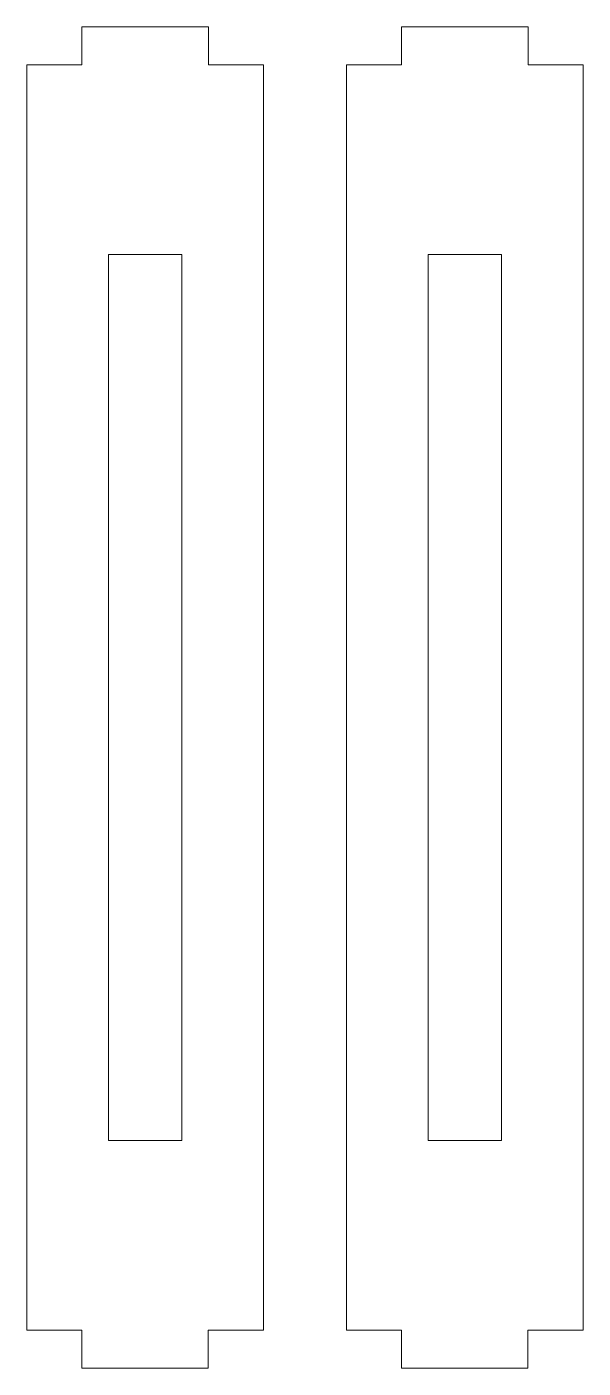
# Model space of a CAD drawing. Header units: millimetres. Extents: x -211 to 220, y -293 to 288.
# Drawn here: x -204.2 to -160.2, y -135.1 to -29.1 of the extents above; entities that cross this region are included whole.
import ezdxf

# ---------------------------------------------------------------- set-up
doc = ezdxf.new("R2010")
doc.units = ezdxf.units.MM
doc.header["$MEASUREMENT"] = 0
doc.layers.add('layer 1', color=7, linetype='Continuous')

msp = doc.modelspace()

# ---------------------------------------------------------------- linework, layer by layer
at = {"layer": 'layer 1', "color": 142, "lineweight": 9}
for points, knots in [([(-189.8075, -29.0748), (-189.8075, -29.0748), (-189.8075, -32.0748), (-189.8075, -32.0748), (-189.8075, -32.0748), (-189.8075, -32.0748), (-185.4489, -32.0748), (-185.4489, -32.0748), (-185.4489, -32.0748), (-185.4489, -32.0748), (-185.4489, -132.0747), (-185.4489, -132.0747), (-185.4489, -132.0747), (-185.4489, -132.0747), (-189.8271, -132.0747), (-189.8271, -132.0747), (-189.8271, -132.0747), (-189.8271, -132.0747), (-189.8271, -135.0749), (-189.8271, -135.0749), (-189.8271, -135.0749), (-189.8271, -135.0749), (-199.8272, -135.0749), (-199.8272, -135.0749), (-199.8272, -135.0749), (-199.8272, -135.0749), (-199.8272, -132.0747), (-199.8272, -132.0747), (-199.8272, -132.0747), (-199.8272, -132.0747), (-204.1659, -132.0747), (-204.1659, -132.0747), (-204.1659, -132.0747), (-204.1659, -132.0747), (-204.1659, -32.0748), (-204.1659, -32.0748), (-204.1659, -32.0748), (-204.1659, -32.0748), (-199.8075, -32.0748), (-199.8075, -32.0748), (-199.8075, -32.0748), (-199.8075, -32.0748), (-199.8075, -29.0748), (-199.8075, -29.0748), (-199.8075, -29.0748), (-199.8075, -29.0748), (-189.8075, -29.0748), (-189.8075, -29.0748)], [0, 0, 0, 0, 0.07692308, 0.07692308, 0.07692308, 0.07692308, 0.15384615, 0.15384615, 0.15384615, 0.15384615, 0.23076923, 0.23076923, 0.23076923, 0.23076923, 0.30769231, 0.30769231, 0.30769231, 0.30769231, 0.38461538, 0.38461538, 0.38461538, 0.38461538, 0.46153846, 0.46153846, 0.46153846, 0.46153846, 0.53846154, 0.53846154, 0.53846154, 0.53846154, 0.61538462, 0.61538462, 0.61538462, 0.61538462, 0.69230769, 0.69230769, 0.69230769, 0.69230769, 0.76923077, 0.76923077, 0.76923077, 0.76923077, 0.84615385, 0.84615385, 0.84615385, 0.84615385, 1, 1, 1, 1]), ([(-164.5267, -29.0748), (-164.5267, -29.0748), (-164.5267, -32.0748), (-164.5267, -32.0748), (-164.5267, -32.0748), (-164.5267, -32.0748), (-160.1681, -32.0748), (-160.1681, -32.0748), (-160.1681, -32.0748), (-160.1681, -32.0748), (-160.1681, -132.0747), (-160.1681, -132.0747), (-160.1681, -132.0747), (-160.1681, -132.0747), (-164.5463, -132.0747), (-164.5463, -132.0747), (-164.5463, -132.0747), (-164.5463, -132.0747), (-164.5463, -135.0749), (-164.5463, -135.0749), (-164.5463, -135.0749), (-164.5463, -135.0749), (-174.5464, -135.0749), (-174.5464, -135.0749), (-174.5464, -135.0749), (-174.5464, -135.0749), (-174.5464, -132.0747), (-174.5464, -132.0747), (-174.5464, -132.0747), (-174.5464, -132.0747), (-178.8851, -132.0747), (-178.8851, -132.0747), (-178.8851, -132.0747), (-178.8851, -132.0747), (-178.8851, -32.0748), (-178.8851, -32.0748), (-178.8851, -32.0748), (-178.8851, -32.0748), (-174.5267, -32.0748), (-174.5267, -32.0748), (-174.5267, -32.0748), (-174.5267, -32.0748), (-174.5267, -29.0748), (-174.5267, -29.0748), (-174.5267, -29.0748), (-174.5267, -29.0748), (-164.5267, -29.0748), (-164.5267, -29.0748)], [0, 0, 0, 0, 0.07692308, 0.07692308, 0.07692308, 0.07692308, 0.15384615, 0.15384615, 0.15384615, 0.15384615, 0.23076923, 0.23076923, 0.23076923, 0.23076923, 0.30769231, 0.30769231, 0.30769231, 0.30769231, 0.38461538, 0.38461538, 0.38461538, 0.38461538, 0.46153846, 0.46153846, 0.46153846, 0.46153846, 0.53846154, 0.53846154, 0.53846154, 0.53846154, 0.61538462, 0.61538462, 0.61538462, 0.61538462, 0.69230769, 0.69230769, 0.69230769, 0.69230769, 0.76923077, 0.76923077, 0.76923077, 0.76923077, 0.84615385, 0.84615385, 0.84615385, 0.84615385, 1, 1, 1, 1]), ([(-197.7074, -117.0748), (-197.7074, -117.0748), (-197.7074, -47.0749), (-197.7074, -47.0749), (-197.7074, -47.0749), (-197.7074, -47.0749), (-191.9074, -47.0749), (-191.9074, -47.0749), (-191.9074, -47.0749), (-191.9074, -47.0749), (-191.9074, -117.0748), (-191.9074, -117.0748), (-191.9074, -117.0748), (-191.9074, -117.0748), (-197.7074, -117.0748), (-197.7074, -117.0748)], [0, 0, 0, 0, 0.2, 0.2, 0.2, 0.2, 0.4, 0.4, 0.4, 0.4, 0.6, 0.6, 0.6, 0.6, 1, 1, 1, 1]), ([(-172.4266, -117.0748), (-172.4266, -117.0748), (-172.4266, -47.0749), (-172.4266, -47.0749), (-172.4266, -47.0749), (-172.4266, -47.0749), (-166.6266, -47.0749), (-166.6266, -47.0749), (-166.6266, -47.0749), (-166.6266, -47.0749), (-166.6266, -117.0748), (-166.6266, -117.0748), (-166.6266, -117.0748), (-166.6266, -117.0748), (-172.4266, -117.0748), (-172.4266, -117.0748)], [0, 0, 0, 0, 0.2, 0.2, 0.2, 0.2, 0.4, 0.4, 0.4, 0.4, 0.6, 0.6, 0.6, 0.6, 1, 1, 1, 1])]:
    msp.add_open_spline(points, degree=3, knots=knots, dxfattribs=at)

doc.saveas('drawing.dxf')
